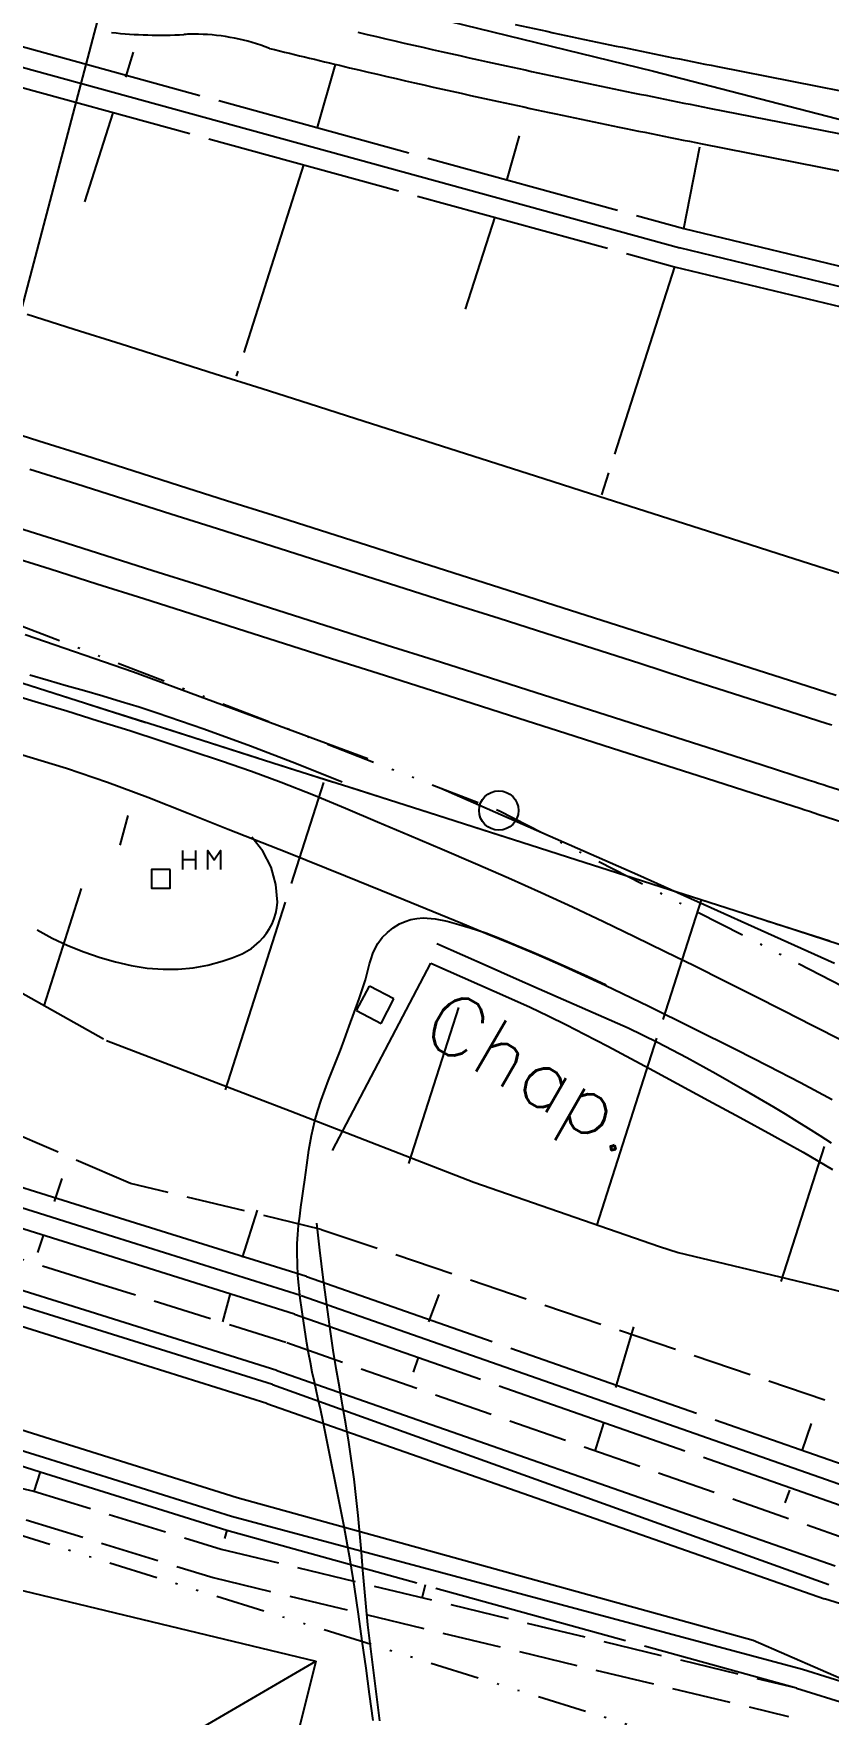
# Model space of a CAD drawing. Header units: millimetres. Extents: x 127045 to 128191, y 151549 to 152340.
# Drawn here: x 127546.1 to 127586.5, y 151863.3 to 151948.7 of the extents above; entities that cross this region are included whole.
import ezdxf
from ezdxf.enums import TextEntityAlignment as Align

# ---------------------------------------------------------------- set-up
doc = ezdxf.new("R2010")
doc.units = ezdxf.units.MM
doc.header["$MEASUREMENT"] = 0
for name, pattern in [('BTA', [5.7, 2.5, -1, 0.1, -1, 0.1, -1]), ('INT_344$0$TYPE1', [4, 3, -1]), ('INT_344$0$TYPE3', [11, 10, -1]), ('TGV_344$0$TYPE1', [4, 3, -1]), ('VOI_344$0$TYPE3', [11, 10, -1])]:
    doc.linetypes.add(name, pattern=pattern)
doc.layers.get('0').update_dxf_attribs({"color": 252, "linetype": 'CONTINUOUS'})
doc.layers.get('DEFPOINTS').update_dxf_attribs({"linetype": 'CONTINUOUS'})
for name, color, linetype in [('-BT_AER_DES', 5, 'BTA'), ('-POT_EX_DES', 5, 'CONTINUOUS'), ('BT_AER_POS', 1, 'BTA'), ('COTATION', 212, 'CONTINUOUS'), ('INT_344$0$101', 252, 'CONTINUOUS'), ('INT_344$0$102', 252, 'CONTINUOUS'), ('INT_344$0$105', 252, 'CONTINUOUS'), ('INT_344$0$106', 252, 'CONTINUOUS'), ('INT_344$0$113', 252, 'CONTINUOUS'), ('INT_344$0$136', 252, 'CONTINUOUS'), ('TGV_344$0$1', 252, 'CONTINUOUS'), ('TGV_344$0$36', 252, 'CONTINUOUS'), ('TGV_344$0$4', 252, 'CONTINUOUS'), ('TGV_344$0$6', 252, 'CONTINUOUS'), ('VOI_344$0$101', 252, 'CONTINUOUS'), ('VOI_344$0$113', 252, 'CONTINUOUS'), ('VOI_344$0$136', 252, 'CONTINUOUS')]:
    doc.layers.add(name, color=color, linetype=linetype)
doc.styles.get("Standard").update_dxf_attribs({"font": 'txt.shx'})
doc.styles.add('TGV_344$0$SIMPLEX', font='simplex')
doc.dimstyles.new('DADEL', dxfattribs={"dimtxt": 3, "dimasz": 3, "dimexe": 0, "dimexo": 0, "dimgap": 1.5, "dimtad": 0, "dimzin": 0, "dimdsep": 46, "dimtxsty": 'Standard', "dimcen": 0, "dimdle": 1.25, "dimadec": 0, "dimazin": 0, "dimtfac": 0.033333, "dimtofl": 0, "dimtmove": 2, "dimatfit": 3, "dimfxl": 0, "dimtolj": 1, "dimtzin": 0, "dimarcsym": 0})

# ---------------------------------------------------------------- blocks, each defined once
blk = doc.blocks.new('P_BETON')
blk.add_circle((0, 0), 1)
blk = doc.blocks.new('INT_344')
at = {"layer": 'INT_344$0$101'}
for p, q in [((127548.952292, 151883.761028, 64.179596), (127539.409266, 151886.749445, 63.9883)), ((127548.728161, 151883.045301, 64.179596), (127539.185134, 151886.033718, 63.9883)), ((127548.429319, 151882.090998, 64.2146), (127538.886293, 151885.079416, 64.0233)), ((127558.444804, 151880.78843, 64.389732), (127548.952292, 151883.761028, 64.179596)), ((127558.220673, 151880.072703, 64.389732), (127548.728161, 151883.045301, 64.179596)), ((127557.921831, 151879.1184, 64.424728), (127548.429319, 151882.090998, 64.2146)), ((127537.392084, 151880.307902, 64.0233), (127546.935111, 151877.319485, 64.2146)), ((127537.093242, 151879.353599, 64.0233), (127546.636269, 151876.365182, 64.2146)), ((127546.935111, 151877.319485, 64.2146), (127556.427623, 151874.346887, 64.424728)), ((127546.636269, 151876.365182, 64.2146), (127556.128781, 151873.392584, 64.424728)), ((127601.043548, 151864.566867, 65.446114), (127586.252357, 151869.198756, 65.264183))]:
    blk.add_line(p, q, dxfattribs=at)
at = {"layer": 'INT_344$0$101', "linetype": 'Continuous'}
for p, q in [((127558.444804, 151880.78843, 64.389732), (127586.794396, 151870.862816, 65.318779)), ((127558.220673, 151880.072703, 64.389732), (127586.476489, 151869.914483, 65.249184)), ((127557.921831, 151879.1184, 64.424728), (127586.252357, 151869.198756, 65.264183)), ((127556.427623, 151874.346887), (127582.635061, 151867.089323)), ((127556.128781, 151873.392584, 64.424728), (127585.1312, 151865.620278, 65.249184)), ((127582.635061, 151867.089323), (127587.760868, 151864.859269)), ((127585.1312, 151865.620278, 65.249184), (127587.947962, 151864.738204, 65.283829))]:
    blk.add_line(p, q, dxfattribs=at)
at = {"layer": 'INT_344$0$102'}
for p, q in [((127546.350464, 151927.987937, 59.796446), (127543.966137, 151928.742697, 59.760658)), ((127546.350464, 151927.987937, 59.796446), (127543.966137, 151928.742697, 59.760658)), ((127548.734596, 151927.232563, 59.832233), (127546.350464, 151927.987937, 59.796446)), ((127548.734596, 151927.232563, 59.832233), (127546.350464, 151927.987937, 59.796446)), ((127551.118465, 151926.476583, 59.868021), (127548.734596, 151927.232563, 59.832233)), ((127551.118465, 151926.476583, 59.868021), (127548.734596, 151927.232563, 59.832233)), ((127548.279059, 151925.795545, 59.764801), (127545.895327, 151926.550837, 59.728076)), ((127548.279059, 151925.795545, 59.764801), (127545.895327, 151926.550837, 59.728076)), ((127553.502131, 151925.719965, 59.903809), (127551.118465, 151926.476583, 59.868021)), ((127553.502131, 151925.719965, 59.903809), (127551.118465, 151926.476583, 59.868021)), ((127550.662548, 151925.039642, 59.801526), (127548.279059, 151925.795545, 59.764801)), ((127550.662548, 151925.039642, 59.801526), (127548.279059, 151925.795545, 59.764801)), ((127555.885604, 151924.962739, 59.939596), (127553.502131, 151925.719965, 59.903809)), ((127555.885604, 151924.962739, 59.939596), (127553.502131, 151925.719965, 59.903809)), ((127553.045835, 151924.283102, 59.838251), (127550.662548, 151925.039642, 59.801526)), ((127553.045835, 151924.283102, 59.838251), (127550.662548, 151925.039642, 59.801526)), ((127558.268893, 151924.204934, 59.975384), (127555.885604, 151924.962739, 59.939596)), ((127558.268893, 151924.204934, 59.975384), (127555.885604, 151924.962739, 59.939596)), ((127555.42893, 151923.525954, 59.874976), (127553.045835, 151924.283102, 59.838251)), ((127555.42893, 151923.525954, 59.874976), (127553.045835, 151924.283102, 59.838251)), ((127560.651932, 151923.446557, 60.011171), (127558.268893, 151924.204934, 59.975384)), ((127560.651932, 151923.446557, 60.011171), (127558.268893, 151924.204934, 59.975384)), ((127544.989551, 151923.690842, 59.773657), (127547.372512, 151922.935795, 59.809757)), ((127544.989551, 151923.690842, 59.773657), (127547.372512, 151922.935795, 59.809757)), ((127547.372512, 151922.935795, 59.809757), (127549.755272, 151922.180123, 59.845858)), ((127547.372512, 151922.935795, 59.809757), (127549.755272, 151922.180123, 59.845858)), ((127557.81184, 151922.768226, 59.911701), (127555.42893, 151923.525954, 59.874976)), ((127557.81184, 151922.768226, 59.911701), (127555.42893, 151923.525954, 59.874976)), ((127563.034779, 151922.687577, 60.046959), (127560.651932, 151923.446557, 60.011171)), ((127563.034779, 151922.687577, 60.046959), (127560.651932, 151923.446557, 60.011171)), ((127544.534414, 151922.253742, 59.705287), (127546.916974, 151921.498777, 59.742325)), ((127544.534414, 151922.253742, 59.705287), (127546.916974, 151921.498777, 59.742325)), ((127549.755272, 151922.180123, 59.845858), (127552.13783, 151921.423814, 59.881958)), ((127549.755272, 151922.180123, 59.845858), (127552.13783, 151921.423814, 59.881958)), ((127560.194521, 151922.009922, 59.948426), (127557.81184, 151922.768226, 59.911701)), ((127560.194521, 151922.009922, 59.948426), (127557.81184, 151922.768226, 59.911701)), ((127565.417444, 151921.928024, 60.082747), (127563.034779, 151922.687577, 60.046959)), ((127565.417444, 151921.928024, 60.082747), (127563.034779, 151922.687577, 60.046959)), ((127546.916974, 151921.498777, 59.742325), (127549.299355, 151920.743182, 59.779362)), ((127546.916974, 151921.498777, 59.742325), (127549.299355, 151920.743182, 59.779362)), ((127552.13783, 151921.423814, 59.881958), (127554.520194, 151920.666898, 59.918058)), ((127552.13783, 151921.423814, 59.881958), (127554.520194, 151920.666898, 59.918058)), ((127562.577011, 151921.251016, 59.985151), (127560.194521, 151922.009922, 59.948426)), ((127562.577011, 151921.251016, 59.985151), (127560.194521, 151922.009922, 59.948426)), ((127564.959319, 151920.491536, 60.021876), (127562.577011, 151921.251016, 59.985151)), ((127564.959319, 151920.491536, 60.021876), (127562.577011, 151921.251016, 59.985151)), ((127567.799935, 151921.167927, 60.118534), (127565.417444, 151921.928024, 60.082747)), ((127567.799935, 151921.167927, 60.118534), (127565.417444, 151921.928024, 60.082747)), ((127549.299355, 151920.743182, 59.779362), (127551.681534, 151919.98695, 59.816399)), ((127549.299355, 151920.743182, 59.779362), (127551.681534, 151919.98695, 59.816399)), ((127554.520194, 151920.666898, 59.918058), (127556.902375, 151919.909403, 59.954159)), ((127554.520194, 151920.666898, 59.918058), (127556.902375, 151919.909403, 59.954159)), ((127567.341453, 151919.731513, 60.058601), (127564.959319, 151920.491536, 60.021876)), ((127567.341453, 151919.731513, 60.058601), (127564.959319, 151920.491536, 60.021876)), ((127570.18219, 151920.407292, 60.154322), (127567.799935, 151921.167927, 60.118534)), ((127570.18219, 151920.407292, 60.154322), (127567.799935, 151921.167927, 60.118534)), ((127572.564263, 151919.646089, 60.190109), (127570.18219, 151920.407292, 60.154322)), ((127572.564263, 151919.646089, 60.190109), (127570.18219, 151920.407292, 60.154322)), ((127551.681534, 151919.98695, 59.816399), (127554.06352, 151919.230112, 59.853436)), ((127551.681534, 151919.98695, 59.816399), (127554.06352, 151919.230112, 59.853436)), ((127556.902375, 151919.909403, 59.954159), (127559.284369, 151919.151317, 59.990258)), ((127556.902375, 151919.909403, 59.954159), (127559.284369, 151919.151317, 59.990258)), ((127569.723372, 151918.970947, 60.095326), (127567.341453, 151919.731513, 60.058601)), ((127569.723372, 151918.970947, 60.095326), (127567.341453, 151919.731513, 60.058601)), ((127574.946165, 151918.884348, 60.225897), (127572.564263, 151919.646089, 60.190109)), ((127574.946165, 151918.884348, 60.225897), (127572.564263, 151919.646089, 60.190109)), ((127554.06352, 151919.230112, 59.853436), (127556.445322, 151918.472695, 59.890472)), ((127554.06352, 151919.230112, 59.853436), (127556.445322, 151918.472695, 59.890472)), ((127559.284369, 151919.151317, 59.990258), (127561.666172, 151918.39263, 60.026358)), ((127559.284369, 151919.151317, 59.990258), (127561.666172, 151918.39263, 60.026358)), ((127572.10511, 151918.209813, 60.132051), (127569.723372, 151918.970947, 60.095326)), ((127572.10511, 151918.209813, 60.132051), (127569.723372, 151918.970947, 60.095326)), ((127577.327903, 151918.122097, 60.261684), (127574.946165, 151918.884348, 60.225897)), ((127577.327903, 151918.122097, 60.261684), (127574.946165, 151918.884348, 60.225897)), ((127556.445322, 151918.472695, 59.890472), (127558.826959, 151917.714682, 59.92751)), ((127556.445322, 151918.472695, 59.890472), (127558.826959, 151917.714682, 59.92751)), ((127561.666172, 151918.39263, 60.026358), (127564.047792, 151917.63337, 60.062457)), ((127561.666172, 151918.39263, 60.026358), (127564.047792, 151917.63337, 60.062457)), ((127574.486676, 151917.448141, 60.168777), (127572.10511, 151918.209813, 60.132051)), ((127574.486676, 151917.448141, 60.168777), (127572.10511, 151918.209813, 60.132051)), ((127579.709396, 151917.359271, 60.297472), (127577.327903, 151918.122097, 60.261684)), ((127579.709396, 151917.359271, 60.297472), (127577.327903, 151918.122097, 60.261684)), ((127558.826959, 151917.714682, 59.92751), (127561.208404, 151916.956068, 59.964548)), ((127558.826959, 151917.714682, 59.92751), (127561.208404, 151916.956068, 59.964548)), ((127561.208404, 151916.956068, 59.964548), (127563.589667, 151916.196882, 60.001586)), ((127561.208404, 151916.956068, 59.964548), (127563.589667, 151916.196882, 60.001586)), ((127564.047792, 151917.63337, 60.062457), (127566.429239, 151916.873566, 60.098557)), ((127564.047792, 151917.63337, 60.062457), (127566.429239, 151916.873566, 60.098557)), ((127576.86808, 151916.685961, 60.205502), (127574.486676, 151917.448141, 60.168777)), ((127576.86808, 151916.685961, 60.205502), (127574.486676, 151917.448141, 60.168777)), ((127582.090696, 151916.595842, 60.33326), (127579.709396, 151917.359271, 60.297472)), ((127582.090696, 151916.595842, 60.33326), (127579.709396, 151917.359271, 60.297472)), ((127563.589667, 151916.196882, 60.001586), (127565.970757, 151915.437152, 60.038624)), ((127563.589667, 151916.196882, 60.001586), (127565.970757, 151915.437152, 60.038624)), ((127566.429239, 151916.873566, 60.098557), (127568.810512, 151916.113205, 60.134657)), ((127566.429239, 151916.873566, 60.098557), (127568.810512, 151916.113205, 60.134657)), ((127568.810512, 151916.113205, 60.134657), (127571.191605, 151915.352278, 60.170757)), ((127568.810512, 151916.113205, 60.134657), (127571.191605, 151915.352278, 60.170757)), ((127579.249259, 151915.923199, 60.242227), (127576.86808, 151916.685961, 60.205502)), ((127579.249259, 151915.923199, 60.242227), (127576.86808, 151916.685961, 60.205502)), ((127584.471869, 151915.832017, 60.369047), (127582.090696, 151916.595842, 60.33326)), ((127584.471869, 151915.832017, 60.369047), (127582.090696, 151916.595842, 60.33326)), ((127565.970757, 151915.437152, 60.038624), (127568.351695, 151914.67686, 60.075662)), ((127565.970757, 151915.437152, 60.038624), (127568.351695, 151914.67686, 60.075662)), ((127571.191605, 151915.352278, 60.170757), (127573.572526, 151914.590813, 60.206858)), ((127571.191605, 151915.352278, 60.170757), (127573.572526, 151914.590813, 60.206858)), ((127581.630245, 151915.159836, 60.278952), (127579.249259, 151915.923199, 60.242227)), ((127581.630245, 151915.159836, 60.278952), (127579.249259, 151915.923199, 60.242227)), ((127586.85298, 151915.067999, 60.404835), (127584.471869, 151915.832017, 60.369047)), ((127586.85298, 151915.067999, 60.404835), (127584.471869, 151915.832017, 60.369047)), ((127568.351695, 151914.67686, 60.075662), (127570.732452, 151913.916002, 60.1127)), ((127568.351695, 151914.67686, 60.075662), (127570.732452, 151913.916002, 60.1127)), ((127573.572526, 151914.590813, 60.206858), (127575.953283, 151913.828839, 60.242958)), ((127573.572526, 151914.590813, 60.206858), (127575.953283, 151913.828839, 60.242958)), ((127584.011104, 151914.396076, 60.315677), (127581.630245, 151915.159836, 60.278952)), ((127584.011104, 151914.396076, 60.315677), (127581.630245, 151915.159836, 60.278952)), ((127586.391902, 151913.632124, 60.352402), (127584.011104, 151914.396076, 60.315677)), ((127586.391902, 151913.632124, 60.352402), (127584.011104, 151914.396076, 60.315677)), ((127570.732452, 151913.916002, 60.1127), (127573.113037, 151913.154606, 60.149737)), ((127570.732452, 151913.916002, 60.1127), (127573.113037, 151913.154606, 60.149737)), ((127575.953283, 151913.828839, 60.242958), (127578.333859, 151913.06627, 60.279058)), ((127575.953283, 151913.828839, 60.242958), (127578.333859, 151913.06627, 60.279058)), ((127586.629973, 151913.55571, 60.356074), (127586.391902, 151913.632124, 60.352402)), ((127586.629974, 151913.55571, 60.356074), (127586.391902, 151913.632124, 60.352402)), ((127573.113037, 151913.154606, 60.149737), (127575.49346, 151912.392703, 60.186775)), ((127573.113037, 151913.154606, 60.149737), (127575.49346, 151912.392703, 60.186775)), ((127578.333859, 151913.06627, 60.279058), (127580.714241, 151912.3031, 60.315159)), ((127578.333859, 151913.06627, 60.279058), (127580.714241, 151912.3031, 60.315159)), ((127575.49346, 151912.392703, 60.186775), (127577.873721, 151911.630198, 60.223813)), ((127575.49346, 151912.392703, 60.186775), (127577.873721, 151911.630198, 60.223813)), ((127580.714241, 151912.3031, 60.315159), (127583.094497, 151911.539534, 60.351259)), ((127580.714241, 151912.3031, 60.315159), (127583.094497, 151911.539534, 60.351259)), ((127577.873721, 151911.630198, 60.223813), (127580.25379, 151910.867093, 60.260851)), ((127577.873721, 151911.630198, 60.223813), (127580.25379, 151910.867093, 60.260851)), ((127583.094497, 151911.539534, 60.351259), (127585.474691, 151910.775776, 60.38736)), ((127583.094497, 151911.539534, 60.351259), (127585.474691, 151910.775776, 60.38736)), ((127580.25379, 151910.867093, 60.260851), (127582.633732, 151910.103592, 60.297889)), ((127580.25379, 151910.867093, 60.260851), (127582.633732, 151910.103592, 60.297889)), ((127582.633732, 151910.103592, 60.297889), (127585.013612, 151909.3399, 60.334927)), ((127582.633732, 151910.103592, 60.297889), (127585.013612, 151909.3399, 60.334927)), ((127585.474691, 151910.775776, 60.38736), (127585.712704, 151910.69938, 60.390969)), ((127585.474691, 151910.775776, 60.38736), (127585.712705, 151910.699381, 60.390969)), ((127585.712704, 151910.69938, 60.390969), (127585.950709, 151910.622957, 60.394579)), ((127585.712705, 151910.699381, 60.390969), (127585.95071, 151910.622959, 60.394579)), ((127585.950709, 151910.622957, 60.394579), (127586.188705, 151910.546507, 60.398189)), ((127585.95071, 151910.622959, 60.394579), (127586.188706, 151910.546509, 60.398189)), ((127586.188705, 151910.546507, 60.398189), (127586.426693, 151910.470032, 60.401798)), ((127586.188706, 151910.546509, 60.398189), (127586.426693, 151910.470032, 60.401798)), ((127586.426693, 151910.470032, 60.401798), (127588.806518, 151909.705086, 60.437899)), ((127585.013612, 151909.3399, 60.334927), (127585.251596, 151909.263511, 60.33863)), ((127585.013612, 151909.3399, 60.334927), (127585.251596, 151909.263511, 60.33863)), ((127585.251596, 151909.263511, 60.33863), (127585.48957, 151909.187094, 60.342333)), ((127585.251596, 151909.263511, 60.33863), (127585.489571, 151909.187096, 60.342333)), ((127585.48957, 151909.187094, 60.342333), (127585.727536, 151909.110651, 60.346036)), ((127585.489571, 151909.187096, 60.342333), (127585.727537, 151909.110652, 60.346036)), ((127585.727536, 151909.110651, 60.346036), (127585.965494, 151909.034182, 60.349739)), ((127585.727537, 151909.110652, 60.346036), (127585.965494, 151909.034182, 60.349739)), ((127585.965494, 151909.034182, 60.349739), (127588.345028, 151908.269296, 60.386777))]:
    blk.add_line(p, q, dxfattribs=at)
at = {"layer": 'INT_344$0$105', "linetype": 'INT_344$0$TYPE1'}
for p, q in [((127548.147689, 151933.662691, 58.799678), (127545.761845, 151934.417976, 58.762953)), ((127548.147689, 151933.662691, 58.799678), (127545.761845, 151934.417976, 58.762953)), ((127550.533339, 151932.906791, 58.836403), (127548.147689, 151933.662691, 58.799678)), ((127550.533339, 151932.906791, 58.836403), (127548.147689, 151933.662691, 58.799678)), ((127552.918642, 151932.150313, 58.873128), (127550.533339, 151932.906791, 58.836403)), ((127552.918642, 151932.150313, 58.873128), (127550.533339, 151932.906791, 58.836403)), ((127555.303743, 151931.393197, 58.909853), (127552.918642, 151932.150313, 58.873128)), ((127555.303743, 151931.393197, 58.909853), (127552.918642, 151932.150313, 58.873128)), ((127557.688651, 151930.635472, 58.946578), (127555.303743, 151931.393197, 58.909853)), ((127557.688651, 151930.635472, 58.946578), (127555.303743, 151931.393197, 58.909853)), ((127560.073375, 151929.877169, 58.983303), (127557.688651, 151930.635472, 58.946578)), ((127560.073375, 151929.877169, 58.983303), (127557.688651, 151930.635472, 58.946578)), ((127562.457766, 151929.11832, 59.020028), (127560.073375, 151929.877169, 58.983303)), ((127562.457766, 151929.11832, 59.020028), (127560.073375, 151929.877169, 58.983303)), ((127564.841966, 151928.358869, 59.056753), (127562.457766, 151929.11832, 59.020028)), ((127564.841966, 151928.358869, 59.056753), (127562.457766, 151929.11832, 59.020028)), ((127567.225982, 151927.598845, 59.093478), (127564.841966, 151928.358869, 59.056753)), ((127567.225982, 151927.598845, 59.093478), (127564.841966, 151928.358869, 59.056753)), ((127569.609826, 151926.838277, 59.130203), (127567.225982, 151927.598845, 59.093478)), ((127569.609826, 151926.838277, 59.130203), (127567.225982, 151927.598845, 59.093478)), ((127571.99335, 151926.077198, 59.166928), (127569.609826, 151926.838277, 59.130203)), ((127571.99335, 151926.077198, 59.166928), (127569.609826, 151926.838277, 59.130203)), ((127574.376694, 151925.315551, 59.203653), (127571.99335, 151926.077198, 59.166928)), ((127574.376694, 151925.315551, 59.203653), (127571.99335, 151926.077198, 59.166928)), ((127576.759865, 151924.553366, 59.240378), (127574.376694, 151925.315551, 59.203653)), ((127576.759865, 151924.553366, 59.240378), (127574.376694, 151925.315551, 59.203653)), ((127579.142873, 151923.790672, 59.277103), (127576.759865, 151924.553366, 59.240378)), ((127579.142873, 151923.790672, 59.277103), (127576.759865, 151924.553366, 59.240378)), ((127581.525554, 151923.027429, 59.313828), (127579.142873, 151923.790672, 59.277103)), ((127581.525554, 151923.027429, 59.313828), (127579.142873, 151923.790672, 59.277103)), ((127583.908041, 151922.263584, 59.350554), (127581.525554, 151923.027429, 59.313828)), ((127583.908041, 151922.263584, 59.350554), (127581.525554, 151923.027429, 59.313828)), ((127586.290401, 151921.499343, 59.387279), (127583.908041, 151922.263584, 59.350554)), ((127586.290401, 151921.499343, 59.387279), (127583.908041, 151922.263584, 59.350554)), ((127588.6727, 151920.734909, 59.424004), (127586.290401, 151921.499343, 59.387279)), ((127588.6727, 151920.734909, 59.424004), (127586.290401, 151921.499343, 59.387279)), ((127545.118231, 151915.824549, 58.836403), (127554.64084, 151912.80046, 58.983303)), ((127545.118231, 151915.824549, 58.836403), (127554.64084, 151912.80046, 58.983303)), ((127545.118231, 151915.824549, 58.836403), (127547.499177, 151915.069452, 58.873128)), ((127545.118231, 151915.824549, 58.836403), (127547.499177, 151915.069452, 58.873128)), ((127547.499177, 151915.069452, 58.873128), (127549.879922, 151914.313719, 58.909853)), ((127547.499177, 151915.069452, 58.873128), (127549.879922, 151914.313719, 58.909853)), ((127549.879922, 151914.313719, 58.909853), (127552.260473, 151913.557379, 58.946578)), ((127549.879922, 151914.313719, 58.909853), (127552.260473, 151913.557379, 58.946578)), ((127552.260473, 151913.557379, 58.946578), (127554.64084, 151912.80046, 58.983303)), ((127552.260473, 151913.557379, 58.946578), (127554.64084, 151912.80046, 58.983303)), ((127554.64084, 151912.80046, 58.983303), (127564.160866, 151909.766802, 59.130203)), ((127554.64084, 151912.80046, 58.983303), (127564.160866, 151909.766802, 59.130203)), ((127554.64084, 151912.80046, 58.983303), (127557.021125, 151912.042919, 59.020028)), ((127554.64084, 151912.80046, 58.983303), (127557.021125, 151912.042919, 59.020028)), ((127557.021125, 151912.042919, 59.020028), (127559.401218, 151911.284776, 59.056753)), ((127557.021125, 151912.042919, 59.020028), (127559.401218, 151911.284776, 59.056753)), ((127559.401218, 151911.284776, 59.056753), (127561.781129, 151910.526061, 59.093478)), ((127559.401218, 151911.284776, 59.056753), (127561.781129, 151910.526061, 59.093478)), ((127561.781129, 151910.526061, 59.093478), (127564.160866, 151909.766802, 59.130203)), ((127561.781129, 151910.526061, 59.093478), (127564.160866, 151909.766802, 59.130203)), ((127564.160866, 151909.766802, 59.130203), (127573.67849, 151906.724128, 59.277103)), ((127564.160866, 151909.766802, 59.130203), (127573.67849, 151906.724128, 59.277103)), ((127564.160866, 151909.766802, 59.130203), (127566.540534, 151909.006954, 59.166928)), ((127564.160866, 151909.766802, 59.130203), (127566.540534, 151909.006954, 59.166928)), ((127566.540534, 151909.006954, 59.166928), (127568.920022, 151908.24654, 59.203653)), ((127566.540534, 151909.006954, 59.166928), (127568.920022, 151908.24654, 59.203653)), ((127568.920022, 151908.24654, 59.203653), (127571.299337, 151907.485588, 59.240378)), ((127568.920022, 151908.24654, 59.203653), (127571.299337, 151907.485588, 59.240378)), ((127571.299337, 151907.485588, 59.240378), (127573.67849, 151906.724128, 59.277103)), ((127571.299337, 151907.485588, 59.240378), (127573.67849, 151906.724128, 59.277103)), ((127573.67849, 151906.724128, 59.277103), (127583.193893, 151903.67299, 59.424004)), ((127573.67849, 151906.724128, 59.277103), (127583.193893, 151903.67299, 59.424004)), ((127573.67849, 151906.724128, 59.277103), (127576.057564, 151905.96204, 59.313828)), ((127573.67849, 151906.724128, 59.277103), (127576.057564, 151905.96204, 59.313828)), ((127576.057564, 151905.96204, 59.313828), (127578.436446, 151905.199352, 59.350554)), ((127576.057564, 151905.96204, 59.313828), (127578.436446, 151905.199352, 59.350554)), ((127578.436446, 151905.199352, 59.350554), (127580.8152, 151904.436267, 59.387279)), ((127578.436446, 151905.199352, 59.350554), (127580.8152, 151904.436267, 59.387279)), ((127580.8152, 151904.436267, 59.387279), (127583.193893, 151903.67299, 59.424004)), ((127580.8152, 151904.436267, 59.387279), (127583.193893, 151903.67299, 59.424004)), ((127583.193893, 151903.67299, 59.424004), (127584.145318, 151903.367432, 59.438694)), ((127583.193893, 151903.67299, 59.424004), (127584.145318, 151903.367432, 59.438694)), ((127583.193893, 151903.67299, 59.424004), (127583.431762, 151903.596641, 59.427676)), ((127583.193893, 151903.67299, 59.424004), (127583.431762, 151903.596642, 59.427676)), ((127583.431762, 151903.596642, 59.427676), (127583.669623, 151903.520266, 59.431349)), ((127583.431762, 151903.596641, 59.427676), (127583.669622, 151903.520264, 59.431349)), ((127583.669622, 151903.520264, 59.431349), (127583.907474, 151903.443861, 59.435021)), ((127583.669623, 151903.520266, 59.431349), (127583.907475, 151903.443863, 59.435021)), ((127583.907474, 151903.443861, 59.435021), (127584.145318, 151903.367432, 59.438694)), ((127583.907475, 151903.443863, 59.435021), (127584.145318, 151903.367432, 59.438694)), ((127584.145318, 151903.367432, 59.438694), (127593.658487, 151900.307624, 59.585594)), ((127584.145318, 151903.367432, 59.438694), (127586.523756, 151902.602932, 59.475419)), ((127550.997483, 151890.292015, 64.450447), (127541.763836, 151894.268385, 63.568977)), ((127560.689366, 151887.956075, 64.21582), (127550.997483, 151890.292015, 64.450447)), ((127549.400555, 151885.192482, 64.179596), (127539.857528, 151888.180899, 63.9883)), ((127560.689366, 151887.956075, 64.21582), (127589.116036, 151878.343453, 65.395714)), ((127558.893067, 151882.219884, 64.389732), (127549.400555, 151885.192482, 64.179596)), ((127558.940475, 151882.204167, 64.389732), (127587.290066, 151872.278552, 65.318779)), ((127565.613337, 151881.44604), (127565.359031, 151880.708478)), ((127536.322954, 151876.893807, 62.769913), (127546.102987, 151874.662232, 63.489933)), ((127546.102987, 151874.662232, 63.489933), (127555.604534, 151871.718487, 63.720222)), ((127555.604534, 151871.718487, 63.720222), (127584.828264, 151864.667258, 65.318634))]:
    blk.add_line(p, q, dxfattribs=at)
at = {"layer": 'INT_344$0$106', "linetype": 'INT_344$0$TYPE1'}
for p, q in [((127546.412138, 151875.649455), (127546.100237, 151874.642729)), ((127545.713625, 151873.212523, 63.489933), (127555.206261, 151870.271538, 63.720222)), ((127555.90465, 151872.676857), (127555.777017, 151872.264895)), ((127555.206261, 151870.271538, 63.720222), (127584.427772, 151863.220844, 65.318634)), ((127565.966585, 151869.91151), (127565.814718, 151869.282102))]:
    blk.add_line(p, q, dxfattribs=at)
at = {"layer": 'INT_344$0$113', "linetype": 'INT_344$0$TYPE3'}
for p, q in [((127555.833883, 151895.049134), (127560.823468, 151910.656783)), ((127546.617741, 151899.315842), (127548.513386, 151905.264628)), ((127574.69284, 151888.137067), (127580.002455, 151904.695852)), ((127540.902613, 151902.526159, 63.486595), (127549.78848, 151897.547482, 64.318703)), ((127540.902613, 151902.526159, 63.486595), (127549.78848, 151897.547482, 64.318703)), ((127565.135359, 151891.294431), (127567.676791, 151899.220245)), ((127549.78848, 151897.547482, 64.318703), (127559.12053, 151893.975536, 64.655586)), ((127549.78848, 151897.547482, 64.318703), (127559.12053, 151893.975536, 64.655586)), ((127559.12053, 151893.975536, 64.655586), (127568.437709, 151890.355946, 65.006004)), ((127559.12053, 151893.975536, 64.655586), (127568.437709, 151890.355946, 65.006004)), ((127584.046186, 151885.305894), (127586.253354, 151892.168143)), ((127550.446501, 151888.532542, 65.679596), (127540.903474, 151891.520959, 65.488304)), ((127547.148899, 151889.380043), (127547.534775, 151890.537717)), ((127549.848818, 151886.623936, 65.679596), (127540.305791, 151889.612353, 65.488304)), ((127568.437709, 151890.355946, 65.006004), (127577.867823, 151887.08672, 65.230812)), ((127568.437709, 151890.355946, 65.006004), (127577.867823, 151887.08672, 65.230812)), ((127556.699329, 151886.534097), (127557.461319, 151888.929428)), ((127559.939013, 151885.559944, 65.889732), (127550.446501, 151888.532542, 65.679596)), ((127546.570085, 151887.643533), (127546.280678, 151886.775278)), ((127577.867823, 151887.08672, 65.230812), (127578.819381, 151886.786209, 65.243889)), ((127577.867823, 151887.08672, 65.230812), (127578.819381, 151886.786209, 65.243889)), ((127577.867823, 151887.08672, 65.230812), (127578.819381, 151886.786209, 65.243889)), ((127559.341329, 151883.651338, 65.889732), (127549.848818, 151886.623936, 65.679596)), ((127578.819381, 151886.786209, 65.243889), (127588.554332, 151884.459394, 65.135559)), ((127559.939013, 151885.559944, 65.889732), (127588.269539, 151875.6403, 66.729187)), ((127556.072281, 151884.701114), (127555.686405, 151883.254022)), ((127566.153291, 151883.254022), (127566.683871, 151884.652877)), ((127559.341329, 151883.651338, 65.889732), (127587.671855, 151873.731694, 66.729187)), ((127575.655487, 151879.925712), (127576.563194, 151883.003353)), ((127536.869111, 151878.637872, 63.9883), (127546.412138, 151875.649455, 64.179596)), ((127575.022662, 151878.114295), (127574.590342, 151876.690037)), ((127585.123984, 151876.708949), (127585.59562, 151878.103681)), ((127546.412138, 151875.649455, 64.179596), (127555.90465, 151872.676857, 64.389732)), ((127584.472441, 151874.718688), (127584.246405, 151874.073129)), ((127555.90465, 151872.676857, 64.389732), (127584.828264, 151864.667258, 65.318634)), ((127584.832358, 151864.665975, 65.249184), (127587.551267, 151863.814544, 65.283829))]:
    blk.add_line(p, q, dxfattribs=at)
at = {"layer": 'INT_344$0$136'}
for p, q in [((127550.147659, 151887.578239, 65.679596), (127540.604632, 151890.566656, 65.488304)), ((127559.640171, 151884.605641, 65.889732), (127550.147659, 151887.578239, 65.679596))]:
    blk.add_line(p, q, dxfattribs=at)
blk = doc.blocks.new('TGV_344$0$952_BORNEHM')
for p, q in [((7, 3), (7, 9)), ((11, 6), (7, 6)), ((11, 9), (11, 3))]:
    blk.add_line(p, q)
for points in [[(15, 3), (15, 9), (17, 6), (19, 9), (19, 3)], [(3, 3), (-3, 3), (-3, -3), (3, -3), (3, 3)]]:
    blk.add_lwpolyline(points)
blk = doc.blocks.new('TGV_344')
at = {"linetype": 'Continuous'}
for p, q in [((127517.961, 151961.371, 65.205002), (127577.561, 151946.776, 66.852997)), ((127577.561, 151946.776, 66.852997), (127631.961, 151932.679, 67.078003)), ((127540.068, 151854.204, 66.278), (127560.418, 151866.021, 68.290001))]:
    blk.add_line(p, q, dxfattribs=at)
at = {"layer": 'TGV_344$0$1'}
for p, q in [((127544.442378, 151915.284609, 64.215251), (127546.163, 151914.77, 64.264999)), ((127546.163, 151914.77, 64.264999), (127547.767185, 151914.283578, 64.29875)), ((127547.767185, 151914.283578, 64.29875), (127549.36914, 151913.789779, 64.3325)), ((127549.36914, 151913.789779, 64.3325), (127550.96804, 151913.286086, 64.36625)), ((127550.96804, 151913.286086, 64.36625), (127552.563, 151912.77, 64.400002)), ((127552.563, 151912.77, 64.400002), (127554.094798, 151912.265988, 64.424498)), ((127547.763, 151911.37, 64.162003), (127545.356925, 151912.090465, 64.090231)), ((127554.094798, 151912.265988, 64.424498), (127555.624623, 151911.755227, 64.448997)), ((127549.837255, 151910.658204, 64.18251), (127547.763, 151911.37, 64.162003)), ((127555.624623, 151911.755227, 64.448997), (127557.148756, 151911.227059, 64.473498)), ((127557.148756, 151911.227059, 64.473498), (127558.663, 151910.671, 64.498001)), ((127551.888269, 151909.881867, 64.203015), (127549.837255, 151910.658204, 64.18251)), ((127558.663, 151910.671, 64.498001), (127560.301106, 151910.027463, 64.583512)), ((127553.926393, 151909.074775, 64.223514), (127551.888269, 151909.881867, 64.203015)), ((127560.301106, 151910.027463, 64.583512), (127561.926373, 151909.352143, 64.669018)), ((127561.926373, 151909.352143, 64.669018), (127563.544798, 151908.661313, 64.754515)), ((127555.964, 151908.27, 64.244003), (127553.926393, 151909.074775, 64.223514)), ((127563.544798, 151908.661313, 64.754515), (127565.163, 151907.971, 64.839996)), ((127558.94809, 151907.092811, 64.347503), (127555.964, 151908.27, 64.244003)), ((127557.731835, 151907.159954, 64.430433), (127557.164, 151907.87, 64.436996)), ((127565.163, 151907.971, 64.839996), (127566.843428, 151907.258277, 64.844747)), ((127558.147666, 151906.351444, 64.424), (127557.731835, 151907.159954, 64.430433)), ((127561.924917, 151905.897424, 64.451002), (127558.94809, 151907.092811, 64.347503)), ((127566.843428, 151907.258277, 64.844747), (127568.522558, 151906.542238, 64.849498)), ((127558.394993, 151905.476554, 64.417567), (127558.147666, 151906.351444, 64.424)), ((127564.896265, 151904.688583, 64.5545), (127561.924917, 151905.897424, 64.451002)), ((127568.522558, 151906.542238, 64.849498), (127570.197205, 151905.815559, 64.85425)), ((127570.197205, 151905.815559, 64.85425), (127571.864, 151905.071, 64.859001)), ((127558.464, 151904.57, 64.411003), (127558.394993, 151905.476554, 64.417567)), ((127571.864, 151905.071, 64.859001), (127573.448043, 151904.340247, 64.910754)), ((127558.386898, 151904.010515, 64.467667), (127558.441066, 151904.287982, 64.439425)), ((127558.441066, 151904.287982, 64.439425), (127558.464, 151904.57, 64.411003)), ((127567.864, 151903.471, 64.657997), (127564.896265, 151904.688583, 64.5545)), ((127573.448043, 151904.340247, 64.910754), (127575.024439, 151903.593198, 64.962504)), ((127558.066063, 151903.233867, 64.552243), (127558.195988, 151903.480103, 64.524226)), ((127558.195988, 151903.480103, 64.524226), (127558.304251, 151903.740549, 64.495884)), ((127558.304251, 151903.740549, 64.495884), (127558.386898, 151904.010515, 64.467667)), ((127564.051236, 151903.040708, 64.716473), (127564.344614, 151903.274573, 64.694316)), ((127564.344614, 151903.274573, 64.694316), (127564.664, 151903.471, 64.671997)), ((127564.664, 151903.471, 64.671997), (127564.948649, 151903.600215, 64.667474)), ((127564.948649, 151903.600215, 64.667474), (127565.247006, 151903.692273, 64.662987)), ((127565.247006, 151903.692273, 64.662987), (127565.553569, 151903.748486, 64.658506)), ((127565.553569, 151903.748486, 64.658506), (127565.864, 151903.771, 64.653999)), ((127565.864, 151903.771, 64.653999), (127566.482796, 151903.733509, 64.653999)), ((127566.482796, 151903.733509, 64.653999), (127567.090002, 151903.612418, 64.653999)), ((127567.090002, 151903.612418, 64.653999), (127567.681384, 151903.445927, 64.653999)), ((127567.681384, 151903.445927, 64.653999), (127568.264, 151903.271, 64.653999)), ((127569.118295, 151902.95678, 64.689493), (127567.864, 151903.471, 64.657997)), ((127568.264, 151903.271, 64.653999), (127569.054721, 151903.011309, 64.701299)), ((127575.024439, 151903.593198, 64.962504), (127576.595578, 151902.835318, 65.014254)), ((127546.264, 151903.169, 63.366001), (127547.03284, 151902.751302, 63.406534)), ((127547.03284, 151902.751302, 63.406534), (127547.824168, 151902.377956, 63.447001)), ((127557.14542, 151902.21246, 64.551084), (127557.564, 151902.57, 64.636002)), ((127557.564, 151902.57, 64.636002), (127557.747297, 151902.778636, 64.608046)), ((127557.747297, 151902.778636, 64.608046), (127557.91553, 151902.999878, 64.580155)), ((127557.91553, 151902.999878, 64.580155), (127558.066063, 151903.233867, 64.552243)), ((127563.424187, 151902.226244, 64.737065), (127563.564, 151902.471, 64.761002)), ((127563.564, 151902.471, 64.761002), (127563.789226, 151902.771726, 64.738643)), ((127563.789226, 151902.771726, 64.738643), (127564.051236, 151903.040708, 64.716473)), ((127569.054721, 151903.011309, 64.701299), (127569.831322, 151902.712253, 64.748573)), ((127570.372551, 151902.441915, 64.720992), (127569.118295, 151902.95678, 64.689493)), ((127569.831322, 151902.712253, 64.748573), (127570.598767, 151902.392742, 64.79581)), ((127571.622614, 151901.916558, 64.752493), (127570.372551, 151902.441915, 64.720992)), ((127576.595578, 151902.835318, 65.014254), (127578.164, 151902.072, 65.066002)), ((127547.824168, 151902.377956, 63.447001), (127548.635428, 151902.050169, 63.487467)), ((127548.635428, 151902.050169, 63.487467), (127549.464, 151901.769, 63.528)), ((127549.464, 151901.769, 63.528), (127550.24672, 151901.545622, 63.60215)), ((127550.24672, 151901.545622, 63.60215), (127551.041071, 151901.360748, 63.676271)), ((127554.929005, 151901.373213, 64.182416), (127555.664, 151901.57, 64.302002)), ((127555.664, 151901.57, 64.302002), (127556.168068, 151901.739581, 64.384388)), ((127556.168068, 151901.739581, 64.384388), (127556.668489, 151901.942899, 64.467322)), ((127556.668489, 151901.942899, 64.467322), (127557.14542, 151902.21246, 64.551084)), ((127563.145591, 151901.433801, 64.665735), (127563.220597, 151901.70311, 64.689498)), ((127563.220597, 151901.70311, 64.689498), (127563.311416, 151901.968434, 64.713253)), ((127563.311416, 151901.968434, 64.713253), (127563.424187, 151902.226244, 64.737065)), ((127570.598767, 151902.392742, 64.79581), (127571.364, 151902.071, 64.843002)), ((127571.364, 151902.071, 64.843002), (127572.322064, 151901.664494, 64.854252)), ((127572.864, 151901.371, 64.783997), (127571.622614, 151901.916558, 64.752493)), ((127572.322064, 151901.664494, 64.854252), (127573.274855, 151901.245779, 64.865501)), ((127578.164, 151902.072, 65.066002), (127579.669048, 151901.332104, 65.079502)), ((127551.041071, 151901.360748, 63.676271), (127551.847934, 151901.230143, 63.750506)), ((127551.847934, 151901.230143, 63.750506), (127552.664, 151901.17, 63.825001)), ((127552.664, 151901.17, 63.825001), (127553.422959, 151901.177984, 63.944327)), ((127553.422959, 151901.177984, 63.944327), (127554.179683, 151901.244015, 64.063328)), ((127554.179683, 151901.244015, 64.063328), (127554.929005, 151901.373213, 64.182416)), ((127562.946297, 151900.632826, 64.59545), (127563.016159, 151900.899269, 64.618898)), ((127563.016159, 151900.899269, 64.618898), (127563.080295, 151901.166883, 64.642329)), ((127563.080295, 151901.166883, 64.642329), (127563.145591, 151901.433801, 64.665735)), ((127575.108234, 151900.336113, 64.817501), (127572.864, 151901.371, 64.783997)), ((127573.274855, 151901.245779, 64.865501), (127574.222219, 151900.814924, 64.87675)), ((127574.222219, 151900.814924, 64.87675), (127575.164, 151900.372, 64.888)), ((127579.669048, 151901.332104, 65.079502), (127581.170107, 151900.584167, 65.093002)), ((127562.618816, 151899.668279, 64.515748), (127562.864, 151900.37, 64.571999)), ((127562.864, 151900.37, 64.571999), (127562.946297, 151900.632826, 64.59545)), ((127577.336862, 151899.268217, 64.851002), (127575.108234, 151900.336113, 64.817501)), ((127581.170107, 151900.584167, 65.093002), (127582.668105, 151899.83015, 65.106503)), ((127562.36909, 151898.968162, 64.459498), (127562.618816, 151899.668279, 64.515748)), ((127579.553959, 151898.17701, 64.884501), (127577.336862, 151899.268217, 64.851002)), ((127582.668105, 151899.83015, 65.106503), (127584.164, 151899.072, 65.120003)), ((127584.164, 151899.072, 65.120003), (127585.669355, 151898.307924, 65.144751)), ((127561.864, 151897.57, 64.347), (127562.116822, 151898.268972, 64.403249)), ((127562.116822, 151898.268972, 64.403249), (127562.36909, 151898.968162, 64.459498)), ((127581.764, 151897.072, 64.917999), (127579.553959, 151898.17701, 64.884501)), ((127585.669355, 151898.307924, 65.144751), (127587.173928, 151897.542029, 65.1695)), ((127561.673492, 151897.059007, 64.317903), (127561.864, 151897.57, 64.347)), ((127561.271707, 151896.045077, 64.259714), (127561.474606, 151896.551214, 64.288807)), ((127561.474606, 151896.551214, 64.288807), (127561.673492, 151897.059007, 64.317903)), ((127583.398848, 151896.241166, 64.945), (127581.764, 151897.072, 64.917999)), ((127561.069111, 151895.538919, 64.230624), (127561.271707, 151896.045077, 64.259714)), ((127585.026767, 151895.39686, 64.972), (127583.398848, 151896.241166, 64.945)), ((127560.685418, 151894.515426, 64.172329), (127560.871729, 151895.029362, 64.201476)), ((127560.871729, 151895.029362, 64.201476), (127561.069111, 151895.538919, 64.230624)), ((127586.648293, 151894.540379, 64.999), (127585.026767, 151895.39686, 64.972)), ((127560.364, 151893.47, 64.113998), (127560.514636, 151893.995873, 64.143174)), ((127560.514636, 151893.995873, 64.143174), (127560.685418, 151894.515426, 64.172329)), ((127560.194772, 151892.727241, 64.107239), (127560.364, 151893.47, 64.113998)), ((127560.068076, 151891.976153, 64.100485), (127560.194772, 151892.727241, 64.107239)), ((127559.964468, 151891.22259, 64.093737), (127560.068076, 151891.976153, 64.100485)), ((127559.798957, 151890.009767, 64.089246), (127559.864, 151890.47, 64.086998)), ((127559.864, 151890.47, 64.086998), (127559.964468, 151891.22259, 64.093737)), ((127559.731423, 151889.549861, 64.091493), (127559.798957, 151890.009767, 64.089246)), ((127559.601418, 151888.629333, 64.095989), (127559.664532, 151889.089853, 64.093741)), ((127559.664532, 151889.089853, 64.093741), (127559.731423, 151889.549861, 64.091493)), ((127559.502741, 151887.702151, 64.100495), (127559.546048, 151888.166459, 64.098242)), ((127559.546048, 151888.166459, 64.098242), (127559.601418, 151888.629333, 64.095989)), ((127559.465, 151886.77, 64.105003), (127559.474666, 151887.236497, 64.102748)), ((127559.474666, 151887.236497, 64.102748), (127559.502741, 151887.702151, 64.100495)), ((127559.508574, 151885.61098, 64.123036), (127559.465, 151886.77, 64.105003)), ((127559.626045, 151884.457586, 64.141045), (127559.508574, 151885.61098, 64.123036)), ((127559.787923, 151883.311529, 64.159033), (127559.626045, 151884.457586, 64.141045)), ((127559.965, 151882.17, 64.177002), (127559.787923, 151883.311529, 64.159033)), ((127560.047474, 151881.678893, 64.18488), (127559.965, 151882.17, 64.177002)), ((127560.139753, 151881.189564, 64.192757), (127560.047474, 151881.678893, 64.18488)), ((127560.239532, 151880.701771, 64.200633), (127560.139753, 151881.189564, 64.192757)), ((127560.344532, 151880.215133, 64.208509), (127560.239532, 151880.701771, 64.200633)), ((127560.4521, 151879.729353, 64.216381), (127560.344532, 151880.215133, 64.208509)), ((127560.559708, 151879.243555, 64.224253), (127560.4521, 151879.729353, 64.216381)), ((127560.665098, 151878.757253, 64.232125), (127560.559708, 151879.243555, 64.224253)), ((127560.766, 151878.27, 64.239998), (127560.665098, 151878.757253, 64.232125)), ((127561.127479, 151876.49755, 64.215252), (127560.766, 151878.27, 64.239998)), ((127561.491664, 151874.725342, 64.190502), (127561.127479, 151876.49755, 64.215252)), ((127561.843038, 151872.950351, 64.165751), (127561.491664, 151874.725342, 64.190502)), ((127562.166, 151871.17, 64.140999), (127561.843038, 151872.950351, 64.165751)), ((127562.387827, 151869.798125, 64.102745), (127562.166, 151871.17, 64.140999)), ((127562.588315, 151868.422973, 64.064493), (127562.387827, 151869.798125, 64.102745)), ((127562.777883, 151867.046417, 64.026244), (127562.588315, 151868.422973, 64.064493)), ((127562.967, 151865.67, 63.987999), (127562.777883, 151867.046417, 64.026244)), ((127563.149405, 151864.346003, 63.92275), (127562.967, 151865.67, 63.987999)), ((127563.328187, 151863.021498, 63.857501), (127563.149405, 151864.346003, 63.92275))]:
    blk.add_line(p, q, dxfattribs=at)
at = {"layer": 'TGV_344$0$36'}
for p, q in [((127545.663, 151918.17, 65.416), (127551.163, 151916.27, 65.154999)), ((127551.163, 151916.27, 65.154999), (127563.063, 151911.871, 65.084)), ((127566.763, 151910.371, 65.272003), (127576.763, 151905.972, 65.759003)), ((127576.763, 151905.972, 65.759003), (127586.764, 151901.473, 66.496002)), ((127566.264, 151901.471, 65.126999), (127570.364, 151899.671, 64.973999)), ((127570.364, 151899.671, 64.973999), (127571.300613, 151899.244834, 64.994254)), ((127571.300613, 151899.244834, 64.994254), (127572.227116, 151898.797252, 65.014506)), ((127572.227116, 151898.797252, 65.014506), (127573.146944, 151898.336597, 65.034754)), ((127573.146944, 151898.336597, 65.034754), (127574.064, 151897.871, 65.055)), ((127574.064, 151897.871, 65.055), (127575.246154, 151897.259686, 65.032498)), ((127575.246154, 151897.259686, 65.032498), (127576.421529, 151896.635457, 65.009997)), ((127576.421529, 151896.635457, 65.009997), (127577.593105, 151896.004267, 64.987496)), ((127577.593105, 151896.004267, 64.987496), (127578.764, 151895.372, 64.964996)), ((127578.764, 151895.372, 64.964996), (127580.368951, 151894.506203, 64.931249)), ((127580.368951, 151894.506203, 64.931249), (127581.972527, 151893.637739, 64.8975)), ((127581.972527, 151893.637739, 64.8975), (127583.571865, 151892.761392, 64.863751)), ((127583.571865, 151892.761392, 64.863751), (127585.164, 151891.872, 64.830002)), ((127585.164, 151891.872, 64.830002), (127585.917237, 151891.440257, 64.840126)), ((127585.917237, 151891.440257, 64.840126), (127586.665745, 151891.000387, 64.850251)), ((127560.623395, 151886.892932, 64.710499), (127560.465, 151888.27, 64.803001)), ((127560.792867, 151885.517183, 64.618), (127560.623395, 151886.892932, 64.710499)), ((127560.973406, 151884.142843, 64.525501), (127560.792867, 151885.517183, 64.618)), ((127561.165, 151882.77, 64.432999), (127560.973406, 151884.142843, 64.525501)), ((127561.306364, 151881.831136, 64.435248), (127561.165, 151882.77, 64.432999)), ((127561.458748, 151880.894013, 64.437498), (127561.306364, 151881.831136, 64.435248)), ((127561.618133, 151879.958108, 64.439747), (127561.458748, 151880.894013, 64.437498)), ((127561.780518, 151879.022778, 64.441997), (127561.618133, 151879.958108, 64.439747)), ((127561.941055, 151878.086929, 64.444246), (127561.780518, 151879.022778, 64.441997)), ((127562.094825, 151877.149867, 64.446496), (127561.941055, 151878.086929, 64.444246)), ((127562.237819, 151876.21102, 64.448746), (127562.094825, 151877.149867, 64.446496)), ((127562.366, 151875.27, 64.450996), (127562.237819, 151876.21102, 64.448746)), ((127562.475442, 151874.347062, 64.421741), (127562.366, 151875.27, 64.450996)), ((127562.570602, 151873.422575, 64.392489), (127562.475442, 151874.347062, 64.421741)), ((127562.655293, 151872.497145, 64.363238), (127562.570602, 151873.422575, 64.392489)), ((127562.733346, 151871.571205, 64.333987), (127562.655293, 151872.497145, 64.363238)), ((127562.809278, 151870.645294, 64.304743), (127562.733346, 151871.571205, 64.333987)), ((127562.887638, 151869.719536, 64.275497), (127562.809278, 151870.645294, 64.304743)), ((127562.972269, 151868.794284, 64.246251), (127562.887638, 151869.719536, 64.275497)), ((127563.067, 151867.87, 64.217003), (127562.972269, 151868.794284, 64.246251)), ((127563.158582, 151867.056464, 64.169751), (127563.067, 151867.87, 64.217003)), ((127563.255515, 151866.243553, 64.122499), (127563.158582, 151867.056464, 64.169751)), ((127563.356393, 151865.431134, 64.075249), (127563.255515, 151866.243553, 64.122499)), ((127563.459816, 151864.619046, 64.027998), (127563.356393, 151865.431134, 64.075249)), ((127563.564132, 151863.80711, 63.980749), (127563.459816, 151864.619046, 64.027998)), ((127563.667702, 151862.99507, 63.9335), (127563.564132, 151863.80711, 63.980749))]:
    blk.add_line(p, q, dxfattribs=at)
at = {"layer": 'TGV_344$0$36', "linetype": 'Continuous'}
blk.add_line((127561.264, 151891.97, 65.126999), (127566.264, 151901.471, 64.919998), dxfattribs=at)
at = {"layer": 'TGV_344$0$4', "linetype": 'Continuous'}
for p, q in [((127550.864, 151908.97, 66.203003), (127550.464, 151907.47, 64.849998)), ((127562.491, 151899.064, 65.126999), (127563.139, 151900.306, 64.919998)), ((127540.067, 151870.921, 68.178001), (127560.418, 151866.021, 68.290001)), ((127560.418, 151866.021, 68.290001), (127555.379, 151845.811, 65.681))]:
    blk.add_line(p, q, dxfattribs=at)
at = {"layer": 'TGV_344$0$4'}
for p, q in [((127564.38, 151899.658), (127563.139, 151900.306, 64.919998)), ((127562.491, 151899.064, 65.126999), (127563.733, 151898.417)), ((127563.733, 151898.417), (127564.38, 151899.658))]:
    blk.add_line(p, q, dxfattribs=at)
at = {"layer": 'TGV_344$0$6', "linetype": 'TGV_344$0$TYPE1'}
for p, q in [((127546.815878, 151915.830427, 64.30274), (127545.888677, 151916.097599, 64.272368)), ((127547.743773, 151915.565722, 64.333111), (127546.815878, 151915.830427, 64.30274)), ((127548.67156, 151915.300712, 64.363481), (127547.743773, 151915.565722, 64.333111)), ((127549.598525, 151915.031791, 64.39386), (127548.67156, 151915.300712, 64.363481)), ((127550.523376, 151914.755519, 64.424239), (127549.598525, 151915.031791, 64.39386)), ((127551.445209, 151914.469155, 64.454618), (127550.523376, 151914.755519, 64.424239)), ((127552.363, 151914.17, 64.485001), (127551.445209, 151914.469155, 64.454618)), ((127554.734767, 151913.354746, 64.541254), (127552.363, 151914.17, 64.485001)), ((127557.092468, 151912.499665, 64.5975), (127554.734767, 151913.354746, 64.541254)), ((127559.435434, 151911.604998, 64.653745), (127557.092468, 151912.499665, 64.5975)), ((127561.763, 151910.671, 64.709999), (127559.435434, 151911.604998, 64.653745)), ((127566.564, 151902.471, 64.486), (127567.865352, 151901.899061, 64.51075)), ((127567.865352, 151901.899061, 64.51075), (127569.165805, 151901.32508, 64.5355)), ((127569.165805, 151901.32508, 64.5355), (127570.465355, 151900.749059, 64.560249)), ((127570.465355, 151900.749059, 64.560249), (127571.764, 151900.171, 64.584999)), ((127571.764, 151900.171, 64.584999), (127573.269435, 151899.510317, 64.672708)), ((127573.269435, 151899.510317, 64.672708), (127574.779075, 151898.856911, 64.760457)), ((127574.779075, 151898.856911, 64.760457), (127576.281469, 151898.18566, 64.848226)), ((127576.281469, 151898.18566, 64.848226), (127577.764, 151897.472, 64.935997)), ((127577.764, 151897.472, 64.935997), (127579.262936, 151896.68975, 64.902238)), ((127579.262936, 151896.68975, 64.902238), (127580.741346, 151895.869638, 64.868488)), ((127580.741346, 151895.869638, 64.868488), (127582.20586, 151895.025828, 64.834743)), ((127582.20586, 151895.025828, 64.834743), (127583.664, 151894.172, 64.801003)), ((127583.664, 151894.172, 64.801003), (127584.256568, 151893.817856, 64.802127)), ((127584.256568, 151893.817856, 64.802127), (127584.844485, 151893.456073, 64.803251)), ((127584.844485, 151893.456073, 64.803251), (127585.429189, 151893.089202, 64.804376)), ((127585.429189, 151893.089202, 64.804376), (127586.012206, 151892.71974, 64.8055)), ((127586.012206, 151892.71974, 64.8055), (127586.595477, 151892.350603, 64.806624))]:
    blk.add_line(p, q, dxfattribs=at)
at = {"linetype": 'Continuous', "xscale": 0.159091, "yscale": 0.159091}
blk.add_blockref('TGV_344$0$952_BORNEHM', (127552.55, 151905.762), dxfattribs=at)
at = {"linetype": 'Continuous', "style": 'TGV_344$0$SIMPLEX', "width": 1.066667}
blk.add_text('Chap. ', height=3, rotation=329.891357, dxfattribs=at).set_placement((127565.594, 151897.691))
blk = doc.blocks.new('VOI_344')
at = {"linetype": 'Continuous'}
blk.add_line((127552.243, 151960.456), (127545.425, 151934.525), dxfattribs=at)
at = {"layer": 'VOI_344$0$101'}
for p, q in [((127580.816, 151947.01), (127623.448, 151938.615)), ((127580.4, 151944.901), (127623.033, 151936.505)), ((127580.043, 151943.086), (127622.675, 151934.69))]:
    blk.add_line(p, q, dxfattribs=at)
for centre, radius, start, end in [((127552.537, 151971.598), 22.995, 263.77144, 272.94372), ((127554.257, 151939.142), 9.51, 88.79196, 93.25383), ((127554.236, 151938.143), 10.51, 68.64297, 88.79179), ((127661.564, 152367.686), 430.474, 256.70354, 257.73096), ((127684.71, 152472.65), 535.809, 257.6978, 258.81941), ((127680.033, 152445.767), 512.559, 256.23373, 256.70172), ((127661.564, 152367.686), 432.324, 256.70357, 257.73099), ((127684.741, 152472.801), 538.113, 257.6978, 258.81941), ((127684.741, 152472.801), 539.963, 257.69794, 258.81956)]:
    blk.add_arc(centre, radius, start, end, dxfattribs=at)
at = {"layer": 'VOI_344$0$113', "linetype": 'VOI_344$0$TYPE3'}
for p, q in [((127544.885, 151948.192), (127579.112, 151938.788)), ((127550.768, 151946.464), (127551.165, 151947.739)), ((127560.485, 151943.858), (127561.419, 151947.116)), ((127544.369, 151946.252), (127578.642, 151936.844)), ((127550.1, 151944.655), (127548.665, 151940.138)), ((127570.116, 151941.224), (127570.768, 151943.49)), ((127579.112, 151938.788), (127579.927, 151942.928)), ((127559.795, 151942.017), (127556.378, 151931.293)), ((127569.503, 151939.383), (127568.001, 151934.685)), ((127579.112, 151938.788), (127621.447, 151928.562)), ((127578.642, 151936.844), (127574.929, 151925.263)), ((127578.642, 151936.844), (127620.977, 151926.618))]:
    blk.add_line(p, q, dxfattribs=at)
at = {"layer": 'VOI_344$0$136', "linetype": 'Continuous'}
for p, q in [((127544.634, 151947.216), (127578.907, 151937.808)), ((127578.877, 151937.816), (127621.212, 151927.59)), ((127559.672, 151884.595, 65.89), (127588.002, 151874.676, 66.729))]:
    blk.add_line(p, q, dxfattribs=at)
at = {"layer": 'VOI_344$0$136'}
for p, q in [((127550.148, 151887.578, 65.68), (127540.605, 151890.567, 65.488)), ((127559.64, 151884.606, 65.89), (127550.148, 151887.578, 65.68))]:
    blk.add_line(p, q, dxfattribs=at)
blk = doc.blocks.new('FR-344-A')
for name in ['TGV_344', 'INT_344', 'VOI_344']:
    blk.add_blockref(name, (0, 0))
blk = doc.blocks.new('*D23')
at = {"color": 0, "linetype": 'ByBlock'}
for p, q in [((127534.659, 151875.779), (127516.296, 151818.107)), ((127579.55, 151861.779), (127561.102, 151803.841)), ((127519.154, 151817.197), (127558.244, 151804.751))]:
    blk.add_line(p, q, dxfattribs=at)
for points in [[(127519.306, 151817.673), (127519.003, 151816.721), (127516.296, 151818.107)], [(127558.395, 151805.227), (127558.092, 151804.275), (127561.102, 151803.841)]]:
    blk.add_solid(points, dxfattribs=at)
at = {"layer": 'DEFPOINTS', "color": 0, "linetype": 'ByBlock'}
for p in [(127534.659, 151875.779, 9.262), (127579.55, 151861.779, 22.286), (127561.102, 151803.841)]:
    blk.add_point(p, dxfattribs=at)
at = {"color": 0, "linetype": 'ByBlock'}
blk.add_text('47.02', height=3, rotation=342.33849, dxfattribs=at).set_placement((127539.084, 151813.748), align=Align.MIDDLE_CENTER)

msp = doc.modelspace()

# ---------------------------------------------------------------- linework, layer by layer
at = {"layer": '-BT_AER_DES'}
msp.add_lwpolyline([(127245.517, 151802.739), (127267.021, 151841.641), (127285.151, 151880.335), (127304.399, 151922.551), (127341.911, 151948.494), (127392.591, 151961.811), (127434.276, 151951.456), (127479.376, 151933.281), (127520.665, 151923.589), (127545.068, 151918.767), (127569.709, 151909.229), (127612.211, 151887.528), (127655.459, 151877.8), (127692.644, 151902.294)], dxfattribs=at)
at = {"layer": 'BT_AER_POS', "elevation": 51.315}
msp.add_lwpolyline([(127669.444, 151834.101), (127624.633, 151848.333), (127579.55, 151861.779), (127534.659, 151875.779), (127489.909, 151890.186), (127446.885, 151903.884), (127400.899, 151916.159), (127353.665, 151912.742), (127307.538, 151915.028), (127289.462, 151878.59), (127270.233, 151841.641), (127250.189, 151797.589)], dxfattribs=at)

# ---------------------------------------------------------------- block references
at = {"layer": '-POT_EX_DES'}
msp.add_blockref('P_BETON', (127569.709, 151909.229, 65.732), dxfattribs=at)
msp.add_blockref('FR-344-A', (0, 0))

# ---------------------------------------------------------------- dimensions: what is measured, and where the dimension line sits
at = {"layer": 'COTATION'}
dim = msp.add_linear_dim(base=(127561.102, 151803.841), p1=(127534.659, 151875.779, 9.262), p2=(127579.55, 151861.779, 22.286), angle=342.33849, dimstyle='DADEL', dxfattribs=at)
dim.commit()
dim.dimension.update_dxf_attribs({"geometry": '*D23', "text_midpoint": (127539.084, 151813.748), "dimtype": 128})

doc.saveas('drawing.dxf')
